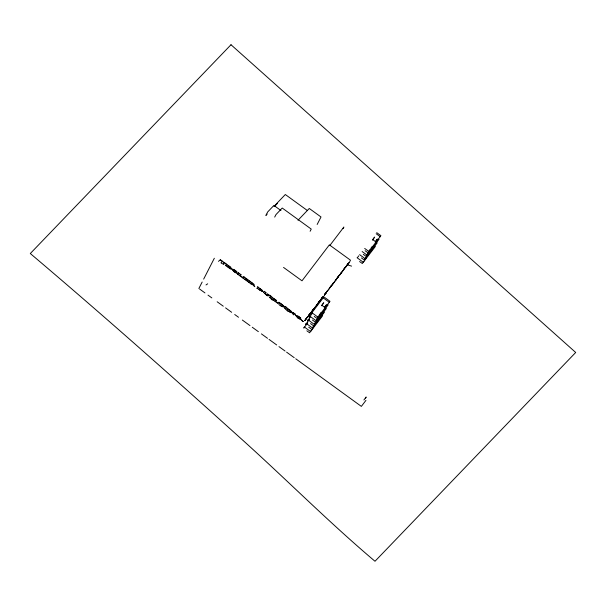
<?xml version="1.0" encoding="UTF-8"?>
<svg xmlns="http://www.w3.org/2000/svg" width="606" height="606" viewBox="0 0 606 606"><rect width="100%" height="100%" fill="white"/><g stroke="black" fill="none" stroke-linecap="round" stroke-linejoin="round"><path stroke-width="0.91" d="M344.299 268.685L343.958 269.019L345.261 267.284L341.087 273.238L344.019 269.231M330.558 286.729L330.217 287.07L331.527 285.32L328.013 290.327L330.543 286.933M313.628 309.007L313.878 308.507L310.711 313.007L316.65 305.182M347.95 263.921L348.192 263.428L345.034 267.928L348.314 263.527L346.556 266.019M198.859 288.494L202.169 282.025M203.661 279.101L214.335 258.247M274.692 217.1L275.972 214.6L282.229 208.04L311.234 229.083L310.113 231.28M317.158 224.485L321.006 216.978L309.272 208.464L298 220.266M343.072 228.621L343.875 227.038L329.725 245.635M306.068 318.794L304.924 320.733L306.803 317.832M309.189 314.696L308.613 315.832L309.022 315.317M309.719 314.294L310.666 312.719L307.333 317.567L310.37 313.431L309.196 315.09M313.847 308.992L316.802 304.985M313.953 308.681L312.241 311.105M318.559 302.386L317.983 303.523L318.4 303.008M319.089 301.985L320.044 300.409L316.711 305.257L319.741 301.121M319.763 301.243L323.112 296.455L321.369 298.917M321.612 298.372L318.574 302.773M323.187 297.879L323.748 296.781L330.005 301.326L317.968 317.143L311.711 312.598L311.151 313.696L323.187 297.879L329.444 302.417M349.283 262.534L350.488 260.186L329.369 244.862L302 280.813L283.54 267.42M365.501 398.309L366.168 397.006L363.895 399.983M335.83 279.987L332.838 284.07L335.679 280.184M321.627 305.78L323.74 302.742L321.824 305.257L324.558 307.242L326.475 304.727L324.361 307.765M318.029 316.87L316.968 318.392L314.234 316.408M319.082 315.355L321.195 312.317M316.711 319.71L317.771 318.195M372.516 240.112L374.629 237.075L372.713 239.597L375.447 241.582L377.364 239.067L375.25 242.097M314.87 323.316L317.514 319.513M313.029 326.914L315.143 323.877M313.302 327.475L309.605 332.792L306.863 330.8M369.971 249.695L367.857 252.732L365.123 250.74M371.024 248.172L372.084 246.657M370.243 250.255L366.016 256.33L363.282 254.346M367.872 254.611L364.176 259.929L361.441 257.944M363.918 261.247L362.335 263.527L359.593 261.542M364.971 259.732L366.032 258.209M308.855 315.34L310.022 313.696L309.613 314.135M318.226 303.03L319.4 301.387L318.983 301.826M348.708 263.11C347.602 264.784 349.927 261.398 348.829 263.072M325.74 293.16L326.505 292.206L325.467 293.69L326.717 291.721L325.786 293.062M305.969 318.923L304.848 320.498L307.901 316.355L306.894 317.703M321.256 299.069L322.286 297.531L321.778 298.16M312.173 313.529L309.31 317.294L309.871 316.203L316.12 320.741L328.164 304.924M310.333 317.127L307.462 320.892L308.022 319.801L314.279 324.339L326.323 308.522M309.636 319.226L305.621 324.498L306.181 323.399L312.438 327.937L324.483 312.12M307.795 322.824L303.78 328.096L304.341 326.998L310.598 331.535L322.642 315.718M357.661 257.323L358.805 255.815M319.036 318.044L319.991 316.786M371.766 248.778L373.682 246.263M379.053 239.256L367.009 255.073L362.146 251.543M377.212 242.855L365.168 258.679L359.608 254.641M375.372 246.46L363.327 262.277L357.07 257.739M365.941 400.369L361.358 406.391L295.751 358.79M346.382 266.254L345.829 266.89L347.768 264.163M318.529 302.636L318.93 302.189M309.158 314.946L309.56 314.499M312.067 311.332L311.514 311.969L313.446 309.242M218.524 261.406L219.88 259.982M274.041 206.32L285.312 194.518L307.234 210.418M267.17 214.1L265.882 215.456L267.647 211.994L273.912 205.442L280.949 210.547M274.904 206.01L277.48 203.305M206.017 284.949L207.684 283.813M348.011 265.019L351.594 266.125M259.345 289.017C261.436 289.941 260.792 291.456 259.133 289.623C259.519 286.524 262.307 291.486 259.398 288.918M376.727 232.636L380.894 235.658L368.857 251.475L364.683 248.452M376.167 233.727L380.333 236.757M312.393 320.006L315.128 321.991M310.552 323.604L313.287 325.589M227.977 266.14L229.954 267.238L229.644 267.837L227.924 266.231M245.422 278.798L247.399 279.896L247.096 280.495L245.377 278.889M251.081 282.972L252.725 283.722L251.384 282.366L250.808 283.502L251.445 284.252L248.536 282.138L249.437 282.517L249.96 281.502L249.271 280.707L254.058 284.358L254.096 284.858L252.725 284.206L254.8 286.683L251.035 283.063M308.712 327.202L311.446 329.187M199.616 289.047L204.957 292.918M208.01 295.13L211.827 297.902M217.168 301.773L223.273 306.204M225.561 307.863L231.659 312.295M234.711 314.506L238.529 317.271M242.339 320.044L249.975 325.573M252.263 327.24L258.368 331.664M261.413 333.883L267.519 338.307M269.049 339.413L276.677 344.95M278.965 346.609L285.07 351.041M286.593 352.147L294.221 357.684M262.398 291.547L256.823 288.145L257.724 288.524L258.239 287.517L257.55 286.714L262.095 290.123L262.406 290.766L260.853 290.009L262.398 291.547M284.691 307.136C283.01 307.439 276.283 304.295 279.692 303.076C275.654 299.811 284.896 306.159 284.691 307.136M227.72 266.648L230.856 268.7L230.53 269.072L225.402 265.36L226.311 265.731L226.826 264.724L226.136 263.921L230.977 267.435L230.795 267.799L228.257 265.587L227.72 266.648M245.165 279.305L248.308 281.358L247.975 281.729L242.855 278.018L243.756 278.389L244.271 277.381L243.582 276.578L248.422 280.093L248.24 280.457L245.703 278.245L245.165 279.305M263.724 292.493L267.223 295.637L268.291 295.963L268.814 295.19L269.806 295.607L267.435 293.887L268.223 294.774L267.867 295.584A1.06 0.379 37.3 0 1 267.397 295.546C266.496 294.978 264.292 294.084 265.481 292.743C268.079 294.766 262.799 288.759 263.724 292.493M293.789 313.332L293.478 314.113L290.994 310.976L288.933 309.484L289.721 310.514L289.214 311.355L288.229 310.939L290.569 312.635L289.797 311.749L290.176 310.84L293.69 314.915L294.38 313.734L295.319 314.226L293.016 312.446L293.789 313.332M231.454 268.784L233.939 271.602L236.552 273.268L237.507 273.23L234.673 271.17L235.386 271.988L234.795 272.049A3.053 1.091 37.3 0 1 233.84 271.382C231.181 268.647 236.173 270.049 236.378 272.071L236.946 271.768L234.219 269.746L231.454 268.784M295.342 315.128L297.826 317.953L300.432 319.612L301.387 319.582L298.553 317.521L299.266 318.339L298.675 318.392A3.053 1.091 37.3 0 1 297.728 317.726C295.061 314.999 300.061 316.4 300.258 318.415L300.834 318.112L298.099 316.097L295.342 315.128M239.764 275.382L242.824 277.366L242.476 277.745L237.446 274.094L238.355 274.473L238.87 273.457L238.181 272.662L241.18 274.836L240.241 274.442L239.764 275.382M275.177 301.084L278.237 303.061L277.896 303.439L272.867 299.796L273.776 300.167L274.291 299.159L273.601 298.357L276.601 300.538L275.662 300.137L275.177 301.084M332.224 284.805L332.603 284.35L330.937 286.57L333.292 282.994L332.224 284.805M340.542 273.874L340.92 273.42L339.254 275.639L341.617 272.071L340.542 273.874M336.792 278.449L335.739 280.26L339.39 275.147L336.428 278.911L336.792 278.449M283.169 306.106C282.434 307.181 279.381 305.068 281.123 303.947L282.699 305.219A1.659 0.598 37.3 0 1 283.146 305.924L283.169 306.106M338.587 276.2L337.012 278.518L338.587 276.2M325.27 293.584L324.21 295.402L327.535 290.645L324.907 294.046L325.27 293.584M220.531 259.853L220.319 260.269C226.243 262.557 216.501 261.845 223.962 264.314C222.137 262.769 224.917 261.974 225.614 264.102L225.826 263.693L220.531 259.853M269.375 297.152C276.169 304.242 268.943 295.713 273.056 298.069C265.905 291.244 273.791 299.205 269.375 297.152M284.858 308.386C291.66 315.476 284.426 306.947 288.539 309.31C281.396 302.485 289.282 310.446 284.858 308.386M231 44.738L30.3 253.528C100.694 313.113 169.688 374.281 238.166 436.07C284.282 477.263 327.725 521.312 375 561.262L575.7 352.472L231 44.738M301.78 320.438L303.205 321.574L301.78 320.438"/></g></svg>
